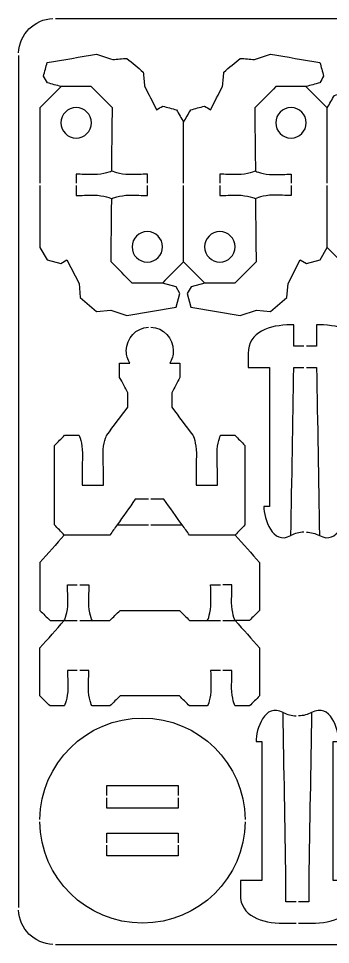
# Model space of a CAD drawing. Extents: x 0 to 680, y 0 to 410.
# Drawn here: x 0 to 43.8, y 280 to 410 of the extents above; entities that cross this region are included whole.
import ezdxf

# ---------------------------------------------------------------- set-up
doc = ezdxf.new("R2010")
doc.units = 0
doc.header["$MEASUREMENT"] = 0
doc.layers.add('DEFAULT', color=18, linetype='CONTINUOUS')

msp = doc.modelspace()

# ---------------------------------------------------------------- linework, layer by layer
at = {"layer": 'DEFAULT', "color": 1}
for points in [[(5.18, 409.99), (214.83, 409.99)], [(0, 404.82), (0, 285.17)], [(5.98, 400.44), (3, 397.46), (3, 393.24), (3, 386.89)], [(43.31, 397.46), (40.33, 400.44)], [(3, 386.54), (3, 377.85), (4.01, 376.11), (5.93, 375.59), (6.8, 376.09), (8.49, 372.81), (8.66, 370.81), (10.95, 368.88), (12.95, 369.06), (15.21, 368.31), (22.13, 369.45), (22.65, 371.39), (22.11, 372.33), (20.18, 372.85)], [(26.14, 372.85), (24.21, 372.33), (23.67, 371.39), (24.19, 369.45), (31.1, 368.31), (33.37, 369.06), (35.37, 368.88), (37.66, 370.81), (37.83, 372.81), (39.52, 376.09), (40.39, 375.59), (42.31, 376.11), (43.31, 377.84)], [(13.83, 338.9), (18.23, 338.9)], [(18.58, 338.9), (22.97, 338.9)], [(8.59, 325.48), (10.32, 325.48)], [(26.5, 325.48), (28.33, 325.48)], [(28.68, 325.48), (30.4, 325.48)], [(12.39, 300.93), (12.39, 302.33), (22.4, 302.33), (22.4, 300.93)], [(22.4, 300.58), (22.4, 299.13), (12.39, 299.13), (12.39, 300.58)], [(12.39, 294.28), (12.39, 295.63), (22.4, 295.63), (22.4, 294.28)], [(22.4, 293.93), (22.4, 292.43), (12.4, 292.43), (12.4, 293.93)], [(5.18, 280), (214.83, 280)]]:
    msp.add_lwpolyline(points, dxfattribs=at)
for points in [[(0.01, 405.17), (0.1, 407.79), (2.21, 409.9), (4.83, 409.99)], [(40.05, 337.89), (39.39, 337.87), (38.75, 337.71), (38.22, 337.42)], [(40.39, 337.88), (41.01, 337.85), (41.64, 337.7), (42.22, 337.42)], [(37.12, 312.55), (37.7, 312.27), (38.32, 312.12), (38.94, 312.09)], [(41.12, 312.55), (40.58, 312.26), (39.95, 312.1), (39.29, 312.09)], [(4.83, 280), (2.21, 280.08), (0.1, 282.2), (0.01, 284.82)]]:
    msp.add_open_spline(points, degree=3, dxfattribs=at)
for points, knots in [([(43.31, 386.89), (43.31, 390.41), (43.31, 393.93), (43.31, 397.46), (43.65, 398.03), (43.98, 398.61), (44.31, 399.19), (44.96, 399.36), (45.6, 399.54), (46.24, 399.71), (46.53, 399.54), (46.82, 399.38), (47.11, 399.21), (47.67, 400.3), (48.23, 401.4), (48.79, 402.49), (48.85, 403.16), (48.91, 403.82), (48.96, 404.49), (49.73, 405.13), (50.49, 405.77), (51.26, 406.42), (51.93, 406.36), (52.59, 406.3), (53.26, 406.24), (54.01, 406.49), (54.77, 406.74), (55.52, 406.99), (57.83, 406.61), (60.13, 406.23), (62.44, 405.85), (62.61, 405.2), (62.79, 404.56), (62.96, 403.92), (62.78, 403.6), (62.6, 403.29), (62.41, 402.97), (61.77, 402.8), (61.13, 402.63), (60.49, 402.45), (59.08, 402.45), (57.68, 402.45), (56.27, 402.45), (55.28, 401.46), (54.29, 400.47), (53.29, 399.47), (53.32, 396.52), (53.36, 393.57), (53.39, 390.61), (53.39, 390.56), (52.27, 390.11), (50.89, 390.11), (49.51, 390.11), (48.73, 390.16), (48.39, 390.16), (48.39, 389.73), (48.39, 389.31), (48.39, 388.88)], [0, 0, 0, 0, 29.95, 29.95, 29.95, 35.622187, 35.622187, 35.622187, 41.279218, 41.279218, 41.279218, 44.11964, 44.11964, 44.11964, 54.585035, 54.585035, 54.585035, 60.255388, 60.255388, 60.255388, 68.758388, 68.758388, 68.758388, 74.439558, 74.439558, 74.439558, 81.200535, 81.200535, 81.200535, 101.076392, 101.076392, 101.076392, 106.750129, 106.750129, 106.750129, 109.832418, 109.832418, 109.832418, 115.496497, 115.496497, 115.496497, 127.436497, 127.436497, 127.436497, 139.386602, 139.386602, 139.386602, 164.508162, 164.508162, 164.508162, 165.508162, 165.508162, 165.508162, 166.508162, 166.508162, 166.508162, 170.118162, 170.118162, 170.118162, 170.118162]), ([(18.08, 386.89), (18.08, 387.31), (18.08, 387.72), (18.08, 388.14), (17.74, 388.14), (16.96, 388.09), (15.58, 388.09), (14.2, 388.09), (13.08, 388.54), (13.08, 388.59), (13.11, 391.55), (13.14, 394.5), (13.18, 397.46), (12.18, 398.45), (11.19, 399.44), (10.2, 400.44), (8.79, 400.44), (7.39, 400.44), (5.98, 400.44), (5.34, 400.61), (4.7, 400.78), (4.05, 400.96), (3.87, 401.27), (3.69, 401.58), (3.51, 401.9), (3.68, 402.54), (3.86, 403.19), (4.03, 403.83), (6.34, 404.21), (8.64, 404.59), (10.95, 404.97), (11.7, 404.72), (12.46, 404.48), (13.21, 404.23), (13.88, 404.28), (14.54, 404.34), (15.21, 404.4), (15.98, 403.76), (16.74, 403.11), (17.51, 402.47), (17.56, 401.8), (17.62, 401.14), (17.68, 400.48), (18.24, 399.38), (18.8, 398.29), (19.36, 397.19), (19.65, 397.36), (19.94, 397.53), (20.23, 397.69), (20.87, 397.52), (21.51, 397.34), (22.16, 397.17), (22.49, 396.59), (22.82, 396.02), (23.16, 395.44)], [0, 0, 0, 0, 3.54, 3.54, 3.54, 4.54, 4.54, 4.54, 5.54, 5.54, 5.54, 30.66156, 30.66156, 30.66156, 42.611665, 42.611665, 42.611665, 54.551665, 54.551665, 54.551665, 60.215745, 60.215745, 60.215745, 63.298033, 63.298033, 63.298033, 68.971771, 68.971771, 68.971771, 88.847628, 88.847628, 88.847628, 95.608604, 95.608604, 95.608604, 101.289775, 101.289775, 101.289775, 109.792774, 109.792774, 109.792774, 115.463127, 115.463127, 115.463127, 125.928522, 125.928522, 125.928522, 128.768945, 128.768945, 128.768945, 134.425976, 134.425976, 134.425976, 140.098162, 140.098162, 140.098162, 140.098162]), ([(23.16, 386.89), (23.16, 389.74), (23.16, 392.59), (23.16, 395.44), (23.49, 396.02), (23.83, 396.59), (24.16, 397.17), (24.8, 397.34), (25.44, 397.52), (26.09, 397.69), (26.38, 397.53), (26.66, 397.36), (26.95, 397.19), (27.52, 398.29), (28.08, 399.38), (28.64, 400.48), (28.7, 401.14), (28.75, 401.8), (28.81, 402.47), (29.57, 403.11), (30.34, 403.76), (31.11, 404.4), (31.77, 404.34), (32.44, 404.28), (33.1, 404.23), (33.86, 404.48), (34.61, 404.72), (35.37, 404.97), (37.67, 404.59), (39.98, 404.21), (42.29, 403.83), (42.46, 403.19), (42.63, 402.54), (42.8, 401.9), (42.62, 401.58), (42.44, 401.27), (42.26, 400.96), (41.62, 400.78), (40.97, 400.61), (40.33, 400.44), (38.93, 400.44), (37.52, 400.44), (36.12, 400.44), (35.13, 399.44), (34.13, 398.45), (33.14, 397.46), (33.17, 394.5), (33.2, 391.55), (33.24, 388.59), (33.24, 388.54), (32.11, 388.09), (30.74, 388.09), (29.35, 388.09), (28.58, 388.14), (28.23, 388.14), (28.23, 387.72), (28.23, 387.31), (28.23, 386.89)], [0, 0, 0, 0, 24.23, 24.23, 24.23, 29.902187, 29.902187, 29.902187, 35.559218, 35.559218, 35.559218, 38.39964, 38.39964, 38.39964, 48.865035, 48.865035, 48.865035, 54.535388, 54.535388, 54.535388, 63.038388, 63.038388, 63.038388, 68.719558, 68.719558, 68.719558, 75.480535, 75.480535, 75.480535, 95.356392, 95.356392, 95.356392, 101.030129, 101.030129, 101.030129, 104.112418, 104.112418, 104.112418, 109.776497, 109.776497, 109.776497, 121.716497, 121.716497, 121.716497, 133.666602, 133.666602, 133.666602, 158.788162, 158.788162, 158.788162, 159.788162, 159.788162, 159.788162, 160.788162, 160.788162, 160.788162, 164.328162, 164.328162, 164.328162, 164.328162]), ([(8.09, 397.48), (9.27, 397.48), (10.23, 396.53), (10.23, 395.35), (10.23, 394.16), (9.27, 393.21), (8.09, 393.21), (6.91, 393.21), (5.95, 394.17), (5.95, 395.35), (5.95, 396.53), (6.91, 397.49), (8.09, 397.48)], [1, 1, 1, 1, 2, 2, 2, 3, 3, 3, 4, 4, 4, 5, 5, 5, 5]), ([(40.36, 395.35), (40.37, 394.17), (39.41, 393.21), (38.23, 393.21), (37.05, 393.21), (36.09, 394.16), (36.09, 395.35), (36.09, 396.53), (37.04, 397.48), (38.23, 397.48), (39.4, 397.49), (40.36, 396.53), (40.36, 395.35)], [1, 1, 1, 1, 2, 2, 2, 3, 3, 3, 4, 4, 4, 5, 5, 5, 5]), ([(13.08, 388.59), (13.08, 388.53), (11.96, 388.09), (10.58, 388.09), (9.2, 388.09), (8.42, 388.14), (8.08, 388.14), (8.08, 387.72), (8.08, 387.31), (8.08, 386.89)], [0, 0, 0, 0, 1, 1, 1, 2, 2, 2, 5.54, 5.54, 5.54, 5.54]), ([(33.24, 388.59), (33.24, 388.53), (34.36, 388.09), (35.73, 388.09), (37.12, 388.09), (37.89, 388.14), (38.24, 388.14), (38.24, 387.72), (38.24, 387.31), (38.24, 386.89)], [0, 0, 0, 0, 1, 1, 1, 2, 2, 2, 5.54, 5.54, 5.54, 5.54]), ([(48.39, 388.53), (48.39, 388.08), (48.39, 387.62), (48.39, 387.16), (48.73, 387.16), (49.51, 387.21), (50.89, 387.21), (52.27, 387.21), (53.39, 386.77), (53.39, 386.71), (53.42, 383.75), (53.45, 380.8), (53.49, 377.85), (52.49, 376.85), (51.5, 375.86), (50.51, 374.86), (49.1, 374.86), (47.7, 374.86), (46.29, 374.86), (45.3, 375.86), (44.31, 376.85), (43.31, 377.85), (43.31, 379.25), (43.31, 380.66), (43.31, 382.06), (43.31, 383.55), (43.31, 385.05), (43.31, 386.54)], [0, 0, 0, 0, 3.89, 3.89, 3.89, 4.89, 4.89, 4.89, 5.89, 5.89, 5.89, 31.01156, 31.01156, 31.01156, 42.961665, 42.961665, 42.961665, 54.901665, 54.901665, 54.901665, 66.85177, 66.85177, 66.85177, 78.80177, 78.80177, 78.80177, 91.50177, 91.50177, 91.50177, 91.50177]), ([(8.08, 386.54), (8.08, 386.08), (8.08, 385.61), (8.08, 385.14), (8.42, 385.14), (9.2, 385.19), (10.58, 385.19), (11.96, 385.19), (13.08, 384.74), (13.08, 384.69)], [0, 0, 0, 0, 3.96, 3.96, 3.96, 4.96, 4.96, 4.96, 5.96, 5.96, 5.96, 5.96]), ([(23.16, 375.83), (22.16, 374.83), (21.17, 373.84), (20.18, 372.85), (18.77, 372.85), (17.37, 372.85), (15.96, 372.85), (14.97, 373.84), (13.98, 374.83), (12.98, 375.83), (13.02, 378.78), (13.05, 381.74), (13.08, 384.69), (13.08, 384.75), (14.2, 385.19), (15.58, 385.19), (16.96, 385.19), (17.74, 385.14), (18.08, 385.14), (18.08, 385.61), (18.08, 386.08), (18.08, 386.54)], [0, 0, 0, 0, 11.950105, 11.950105, 11.950105, 23.890105, 23.890105, 23.890105, 35.840209, 35.840209, 35.840209, 60.96177, 60.96177, 60.96177, 61.96177, 61.96177, 61.96177, 62.96177, 62.96177, 62.96177, 66.92177, 66.92177, 66.92177, 66.92177]), ([(28.23, 386.54), (28.23, 386.08), (28.23, 385.61), (28.23, 385.14), (28.58, 385.14), (29.35, 385.19), (30.74, 385.19), (32.11, 385.19), (33.23, 384.75), (33.23, 384.69), (33.27, 381.74), (33.3, 378.78), (33.33, 375.83), (32.34, 374.83), (31.34, 373.84), (30.35, 372.85), (28.95, 372.85), (27.54, 372.85), (26.14, 372.85), (25.15, 373.84), (24.15, 374.83), (23.16, 375.83), (23.16, 377.23), (23.16, 378.64), (23.16, 380.04), (23.16, 382.21), (23.16, 384.38), (23.16, 386.54)], [0, 0, 0, 0, 3.96, 3.96, 3.96, 4.96, 4.96, 4.96, 5.96, 5.96, 5.96, 31.08156, 31.08156, 31.08156, 43.031665, 43.031665, 43.031665, 54.971665, 54.971665, 54.971665, 66.92177, 66.92177, 66.92177, 78.87177, 78.87177, 78.87177, 97.29177, 97.29177, 97.29177, 97.29177]), ([(38.24, 386.54), (38.24, 386.08), (38.24, 385.61), (38.24, 385.14), (37.89, 385.14), (37.12, 385.19), (35.73, 385.19), (34.36, 385.19), (33.23, 384.74), (33.23, 384.69)], [0, 0, 0, 0, 3.96, 3.96, 3.96, 4.96, 4.96, 4.96, 5.96, 5.96, 5.96, 5.96]), ([(18.07, 375.8), (16.89, 375.8), (15.93, 376.75), (15.93, 377.94), (15.93, 379.12), (16.89, 380.07), (18.08, 380.07), (19.25, 380.07), (20.21, 379.12), (20.21, 377.93), (20.21, 376.75), (19.25, 375.8), (18.07, 375.8)], [1, 1, 1, 1, 2, 2, 2, 3, 3, 3, 4, 4, 4, 5, 5, 5, 5]), ([(26.11, 377.93), (26.1, 379.12), (27.06, 380.07), (28.24, 380.07), (29.42, 380.07), (30.38, 379.12), (30.39, 377.94), (30.39, 376.75), (29.43, 375.8), (28.25, 375.8), (27.07, 375.8), (26.11, 376.75), (26.11, 377.93)], [1, 1, 1, 1, 2, 2, 2, 3, 3, 3, 4, 4, 4, 5, 5, 5, 5]), ([(18.23, 342.49), (17.61, 342.49), (17, 342.49), (16.38, 342.49), (15.53, 341.29), (14.68, 340.09), (13.83, 338.9), (13.5, 338.43), (13.16, 337.96), (12.82, 337.48), (10.69, 337.48), (8.55, 337.48), (6.42, 337.48), (5.97, 337.95), (5.51, 338.43), (5.06, 338.9), (5.06, 342.62), (5.06, 346.35), (5.06, 350.07), (5.53, 350.54), (6, 351.01), (6.47, 351.49), (7.14, 351.49), (7.8, 351.49), (8.46, 351.49), (8.52, 351.49), (8.96, 350.37), (8.97, 348.98), (8.96, 347.6), (8.92, 346.83), (8.92, 346.48), (8.92, 345.82), (8.92, 345.15), (8.92, 344.49), (9.92, 344.49), (10.92, 344.49), (11.92, 344.49), (11.92, 345.15), (11.92, 345.82), (11.92, 346.48), (11.92, 346.82), (11.87, 347.6), (11.87, 348.98), (11.88, 350.37), (12.32, 351.48), (12.38, 351.48), (13.36, 352.8), (14.34, 354.11), (15.33, 355.43), (15.33, 356.1), (15.33, 356.77), (15.33, 357.44), (14.95, 358.16), (14.57, 358.88), (14.19, 359.6), (14.19, 360.27), (14.19, 360.93), (14.19, 361.6), (14.67, 361.6), (15.15, 361.6), (15.63, 361.6), (15.31, 362.11), (15.12, 362.71), (15.12, 363.36), (15.12, 365.12), (16.49, 366.56), (18.23, 366.66)], [0, 0, 0, 0, 5.22, 5.22, 5.22, 17.70385, 17.70385, 17.70385, 22.623463, 22.623463, 22.623463, 40.783466, 40.783466, 40.783466, 46.349695, 46.349695, 46.349695, 78.019695, 78.019695, 78.019695, 83.690691, 83.690691, 83.690691, 89.310691, 89.310691, 89.310691, 90.310691, 90.310691, 90.310691, 91.310691, 91.310691, 91.310691, 96.9707, 96.9707, 96.9707, 105.4707, 105.4707, 105.4707, 111.1207, 111.1207, 111.1207, 112.1207, 112.1207, 112.1207, 113.1207, 113.1207, 113.1207, 127.074728, 127.074728, 127.074728, 132.784728, 132.784728, 132.784728, 139.704793, 139.704793, 139.704793, 145.374793, 145.374793, 145.374793, 149.474793, 149.474793, 149.474793, 150.474793, 150.474793, 150.474793, 151.474793, 151.474793, 151.474793, 151.474793]), ([(18.58, 366.66), (20.33, 366.57), (21.72, 365.13), (21.72, 363.36), (21.72, 362.71), (21.53, 362.11), (21.21, 361.6), (21.69, 361.6), (22.16, 361.6), (22.64, 361.6), (22.64, 360.93), (22.64, 360.27), (22.64, 359.6), (22.26, 358.88), (21.88, 358.16), (21.5, 357.44), (21.5, 356.77), (21.5, 356.1), (21.5, 355.43), (22.48, 354.11), (23.46, 352.8), (24.44, 351.49), (24.5, 351.49), (24.95, 350.37), (24.95, 348.99), (24.95, 347.6), (24.9, 346.83), (24.9, 346.48), (24.9, 345.82), (24.9, 345.15), (24.9, 344.48), (25.9, 344.48), (26.9, 344.48), (27.9, 344.49), (27.9, 345.15), (27.9, 345.82), (27.9, 346.48), (27.9, 346.82), (27.86, 347.6), (27.86, 348.98), (27.86, 350.36), (28.3, 351.48), (28.36, 351.48), (29.02, 351.48), (29.69, 351.48), (30.35, 351.48), (30.82, 351.01), (31.29, 350.54), (31.76, 350.07), (31.76, 346.35), (31.76, 342.63), (31.76, 338.9), (31.31, 338.43), (30.85, 337.95), (30.4, 337.48), (28.26, 337.48), (26.13, 337.48), (23.99, 337.48), (23.65, 337.96), (23.31, 338.43), (22.97, 338.9), (22.11, 340.09), (21.25, 341.29), (20.38, 342.49), (19.78, 342.49), (19.18, 342.49), (18.58, 342.49)], [0, 0, 0, 0, 1, 1, 1, 2, 2, 2, 6.05, 6.05, 6.05, 11.71, 11.71, 11.71, 18.634738, 18.634738, 18.634738, 24.344738, 24.344738, 24.344738, 38.298766, 38.298766, 38.298766, 39.298766, 39.298766, 39.298766, 40.298766, 40.298766, 40.298766, 45.968766, 45.968766, 45.968766, 54.488766, 54.488766, 54.488766, 60.128775, 60.128775, 60.128775, 61.128775, 61.128775, 61.128775, 62.128775, 62.128775, 62.128775, 67.768775, 67.768775, 67.768775, 73.411487, 73.411487, 73.411487, 105.081487, 105.081487, 105.081487, 110.654942, 110.654942, 110.654942, 128.814945, 128.814945, 128.814945, 133.757839, 133.757839, 133.757839, 146.299948, 146.299948, 146.299948, 151.419948, 151.419948, 151.419948, 151.419948]), ([(40.05, 363.98), (39.57, 363.98), (39.1, 363.98), (38.62, 363.98), (38.62, 364.98), (38.62, 365.98), (38.62, 366.98), (38.49, 366.98), (38.35, 366.98), (38.22, 366.98), (35.22, 366.98), (32.22, 365.98), (32.22, 362.98), (32.22, 362.31), (32.22, 361.65), (32.22, 360.98), (33.22, 360.98), (34.22, 360.98), (35.22, 360.98), (35.22, 354.48), (35.22, 347.98), (35.22, 341.47), (34.95, 341.47), (34.68, 341.47), (34.41, 341.47), (34.41, 339.82), (35.61, 335.96), (38.22, 337.42), (38.35, 345.27), (38.49, 353.12), (38.62, 360.98), (39.1, 360.98), (39.57, 360.98), (40.05, 360.98)], [0, 0, 0, 0, 4.04, 4.04, 4.04, 12.540006, 12.540006, 12.540006, 13.690006, 13.690006, 13.690006, 14.690006, 14.690006, 14.690006, 20.360006, 20.360006, 20.360006, 28.860006, 28.860006, 28.860006, 84.150006, 84.150006, 84.150006, 86.420006, 86.420006, 86.420006, 87.420006, 87.420006, 87.420006, 154.219734, 154.219734, 154.219734, 158.259734, 158.259734, 158.259734, 158.259734]), ([(40.39, 360.98), (40.87, 360.98), (41.34, 360.98), (41.82, 360.98), (41.95, 353.12), (42.09, 345.27), (42.22, 337.42), (44.82, 335.96), (46.02, 339.82), (46.02, 341.47), (45.75, 341.47), (45.49, 341.47), (45.22, 341.47), (45.22, 347.98), (45.22, 354.48), (45.22, 360.98), (46.22, 360.98), (47.22, 360.98), (48.22, 360.98), (48.22, 361.65), (48.22, 362.31), (48.22, 362.98), (48.22, 365.98), (45.22, 366.98), (42.22, 366.98), (42.09, 366.98), (41.96, 366.98), (41.82, 366.98), (41.82, 365.98), (41.82, 364.98), (41.82, 363.98), (41.35, 363.98), (40.87, 363.98), (40.39, 363.98)], [0, 0, 0, 0, 4.04, 4.04, 4.04, 70.839558, 70.839558, 70.839558, 71.839558, 71.839558, 71.839558, 74.119558, 74.119558, 74.119558, 129.409562, 129.409562, 129.409562, 137.899562, 137.899562, 137.899562, 143.569562, 143.569562, 143.569562, 144.569562, 144.569562, 144.569562, 145.699562, 145.699562, 145.699562, 154.199562, 154.199562, 154.199562, 158.249562, 158.249562, 158.249562, 158.249562]), ([(6.42, 337.48), (5.28, 336.19), (4.14, 334.9), (3, 333.61), (3, 331.37), (3, 329.13), (3, 326.89), (3.48, 326.42), (3.95, 325.95), (4.42, 325.48), (5.08, 325.48), (5.75, 325.48), (6.42, 325.48), (6.5, 325.55), (6.92, 326.65), (6.92, 327.98), (6.92, 329.36), (6.87, 330.14), (6.87, 330.47), (7.32, 330.48), (7.78, 330.48), (8.24, 330.48)], [0, 0, 0, 0, 14.622722, 14.622722, 14.622722, 33.682722, 33.682722, 33.682722, 39.353718, 39.353718, 39.353718, 45.043718, 45.043718, 45.043718, 46.043718, 46.043718, 46.043718, 47.043718, 47.043718, 47.043718, 50.933731, 50.933731, 50.933731, 50.933731]), ([(30.4, 337.48), (31.54, 336.19), (32.68, 334.9), (33.82, 333.61), (33.82, 331.37), (33.82, 329.13), (33.82, 326.89), (33.34, 326.42), (32.87, 325.95), (32.4, 325.48), (31.74, 325.48), (31.07, 325.48), (30.4, 325.48), (30.35, 325.48), (29.9, 326.6), (29.9, 327.98), (29.9, 329.36), (29.95, 330.14), (29.95, 330.47), (29.53, 330.48), (29.11, 330.48), (28.68, 330.48)], [0, 0, 0, 0, 14.622722, 14.622722, 14.622722, 33.682722, 33.682722, 33.682722, 39.353718, 39.353718, 39.353718, 45.023718, 45.023718, 45.023718, 46.023718, 46.023718, 46.023718, 47.023718, 47.023718, 47.023718, 50.623732, 50.623732, 50.623732, 50.623732]), ([(8.59, 330.48), (9.02, 330.48), (9.44, 330.48), (9.87, 330.48), (9.87, 330.14), (9.82, 329.36), (9.82, 327.98), (9.82, 326.59), (10.26, 325.48), (10.32, 325.48), (11.16, 325.48), (11.99, 325.48), (12.82, 325.48), (13.3, 325.95), (13.77, 326.42), (14.24, 326.89), (17.02, 326.89), (19.8, 326.89), (22.58, 326.89), (23.05, 326.42), (23.52, 325.95), (23.99, 325.48), (24.83, 325.48), (25.66, 325.48), (26.5, 325.48), (26.55, 325.48), (27, 326.59), (27, 327.98), (27, 329.36), (26.95, 330.14), (26.95, 330.48), (27.41, 330.48), (27.87, 330.48), (28.33, 330.48)], [0, 0, 0, 0, 3.610014, 3.610014, 3.610014, 4.610014, 4.610014, 4.610014, 5.610014, 5.610014, 5.610014, 12.700014, 12.700014, 12.700014, 18.37101, 18.37101, 18.37101, 42.01101, 42.01101, 42.01101, 47.682007, 47.682007, 47.682007, 54.772007, 54.772007, 54.772007, 55.772007, 55.772007, 55.772007, 56.772007, 56.772007, 56.772007, 60.672019, 60.672019, 60.672019, 60.672019]), ([(8.24, 318.48), (7.78, 318.48), (7.32, 318.48), (6.87, 318.48), (6.87, 318.14), (6.92, 317.36), (6.92, 315.98), (6.92, 314.6), (6.47, 313.48), (6.42, 313.48), (5.75, 313.48), (5.08, 313.48), (4.42, 313.48), (3.95, 313.95), (3.48, 314.42), (3, 314.89), (3, 317.13), (3, 319.37), (3, 321.62), (4.14, 322.9), (5.28, 324.19), (6.42, 325.48), (7.03, 325.48), (7.63, 325.48), (8.24, 325.48)], [0, 0, 0, 0, 3.890013, 3.890013, 3.890013, 4.890013, 4.890013, 4.890013, 5.890013, 5.890013, 5.890013, 11.560013, 11.560013, 11.560013, 17.231009, 17.231009, 17.231009, 36.291009, 36.291009, 36.291009, 50.916264, 50.916264, 50.916264, 56.066264, 56.066264, 56.066264, 56.066264]), ([(30.4, 325.48), (31.54, 324.19), (32.68, 322.9), (33.82, 321.62), (33.82, 319.37), (33.82, 317.13), (33.82, 314.89), (33.34, 314.42), (32.87, 313.95), (32.4, 313.48), (31.73, 313.48), (31.07, 313.48), (30.4, 313.48), (30.35, 313.47), (29.9, 314.6), (29.9, 315.98), (29.9, 317.36), (29.95, 318.14), (29.95, 318.48), (29.53, 318.48), (29.11, 318.48), (28.68, 318.48)], [0, 0, 0, 0, 14.606884, 14.606884, 14.606884, 33.674417, 33.674417, 33.674417, 39.347655, 39.347655, 39.347655, 45.019896, 45.019896, 45.019896, 46.020291, 46.020291, 46.020291, 47.020686, 47.020686, 47.020686, 50.622123, 50.622123, 50.622123, 50.622123]), ([(28.33, 318.48), (27.87, 318.48), (27.41, 318.48), (26.95, 318.48), (26.95, 318.14), (27, 317.36), (27, 315.98), (27, 314.6), (26.55, 313.48), (26.5, 313.48), (25.66, 313.48), (24.83, 313.48), (23.99, 313.48), (23.52, 313.95), (23.05, 314.42), (22.58, 314.9), (19.8, 314.9), (17.02, 314.9), (14.24, 314.9), (13.77, 314.42), (13.3, 313.95), (12.82, 313.48), (11.99, 313.48), (11.16, 313.48), (10.32, 313.48), (10.26, 313.48), (9.82, 314.6), (9.82, 315.98), (9.82, 317.36), (9.87, 318.14), (9.87, 318.48), (9.44, 318.48), (9.02, 318.48), (8.59, 318.48)], [0, 0, 0, 0, 3.900013, 3.900013, 3.900013, 4.900013, 4.900013, 4.900013, 5.900013, 5.900013, 5.900013, 12.990013, 12.990013, 12.990013, 18.661009, 18.661009, 18.661009, 42.301009, 42.301009, 42.301009, 47.972006, 47.972006, 47.972006, 55.062006, 55.062006, 55.062006, 56.062006, 56.062006, 56.062006, 57.062006, 57.062006, 57.062006, 60.672019, 60.672019, 60.672019, 60.672019]), ([(38.94, 285.99), (38.47, 285.99), (37.99, 285.99), (37.52, 285.99), (37.52, 286.99), (37.52, 287.99), (37.52, 288.99), (37.39, 296.84), (37.25, 304.7), (37.12, 312.55), (34.52, 314.01), (33.32, 310.15), (33.32, 308.5), (33.58, 308.5), (33.85, 308.5), (34.12, 308.5), (34.12, 301.99), (34.12, 295.49), (34.12, 288.99), (33.12, 288.99), (32.12, 288.99), (31.12, 288.99), (31.12, 288.32), (31.12, 287.66), (31.12, 286.99), (31.12, 283.99), (34.12, 282.99), (37.11, 282.99), (37.72, 282.99), (38.33, 282.99), (38.94, 282.99)], [0, 0, 0, 0, 4.04, 4.04, 4.04, 12.540006, 12.540006, 12.540006, 79.339564, 79.339564, 79.339564, 80.339564, 80.339564, 80.339564, 82.609564, 82.609564, 82.609564, 137.899565, 137.899565, 137.899565, 146.399565, 146.399565, 146.399565, 152.069565, 152.069565, 152.069565, 153.069565, 153.069565, 153.069565, 158.249565, 158.249565, 158.249565, 158.249565]), ([(39.29, 282.99), (39.9, 282.99), (40.51, 282.99), (41.12, 282.99), (44.12, 282.99), (47.12, 283.99), (47.12, 286.99), (47.12, 287.66), (47.12, 288.32), (47.12, 288.99), (46.12, 288.99), (45.12, 288.99), (44.12, 288.99), (44.12, 295.49), (44.12, 301.99), (44.12, 308.5), (44.39, 308.5), (44.65, 308.5), (44.92, 308.5), (44.92, 310.15), (43.72, 314.01), (41.12, 312.55), (40.98, 304.7), (40.85, 296.84), (40.72, 288.99), (40.72, 287.99), (40.72, 286.99), (40.72, 285.99), (40.24, 285.99), (39.77, 285.99), (39.29, 285.99)], [0, 0, 0, 0, 5.18, 5.18, 5.18, 6.18, 6.18, 6.18, 11.85, 11.85, 11.85, 20.36, 20.36, 20.36, 75.65, 75.65, 75.65, 77.92, 77.92, 77.92, 78.92, 78.92, 78.92, 145.719728, 145.719728, 145.719728, 154.219728, 154.219728, 154.219728, 158.249728, 158.249728, 158.249728, 158.249728]), ([(3, 297.56), (3.1, 305.43), (9.51, 311.78), (17.4, 311.78), (25.29, 311.78), (31.7, 305.43), (31.79, 297.56)], [0, 0, 0, 0, 1, 1, 1, 2, 2, 2, 2]), ([(31.79, 297.21), (31.7, 289.34), (25.29, 282.99), (17.4, 282.99), (9.5, 282.99), (3.1, 289.34), (3, 297.21)], [0, 0, 0, 0, 1, 1, 1, 2, 2, 2, 2])]:
    msp.add_open_spline(points, degree=3, knots=knots, dxfattribs=at)

doc.saveas('drawing.dxf')
